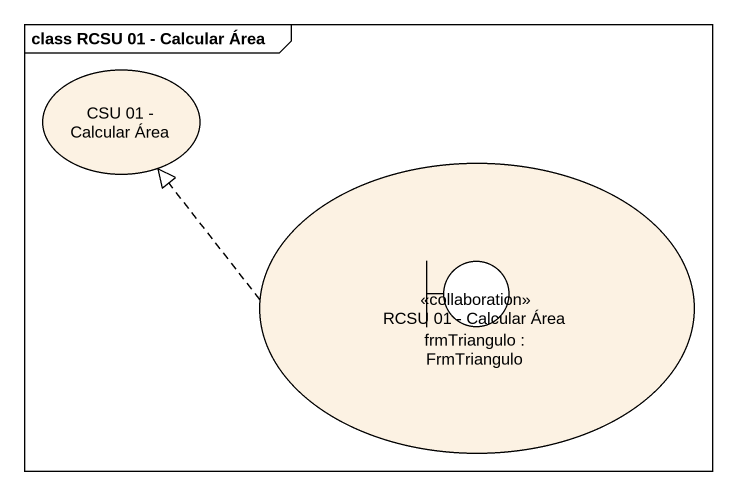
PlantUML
@startuml
mainframe class RCSU 01 - Calcular Área
usecase "CSU 01 - Calcular Área" as CSU_01_Calcular_Área
usecase "RCSU 01 - Calcular Área" as RCSU_01_Calcular_Área <<collaboration>>
boundary "frmTriangulo : FrmTriangulo" as frmTriangulo
RCSU_01_Calcular_Área .left.|> CSU_01_Calcular_Área
@enduml
